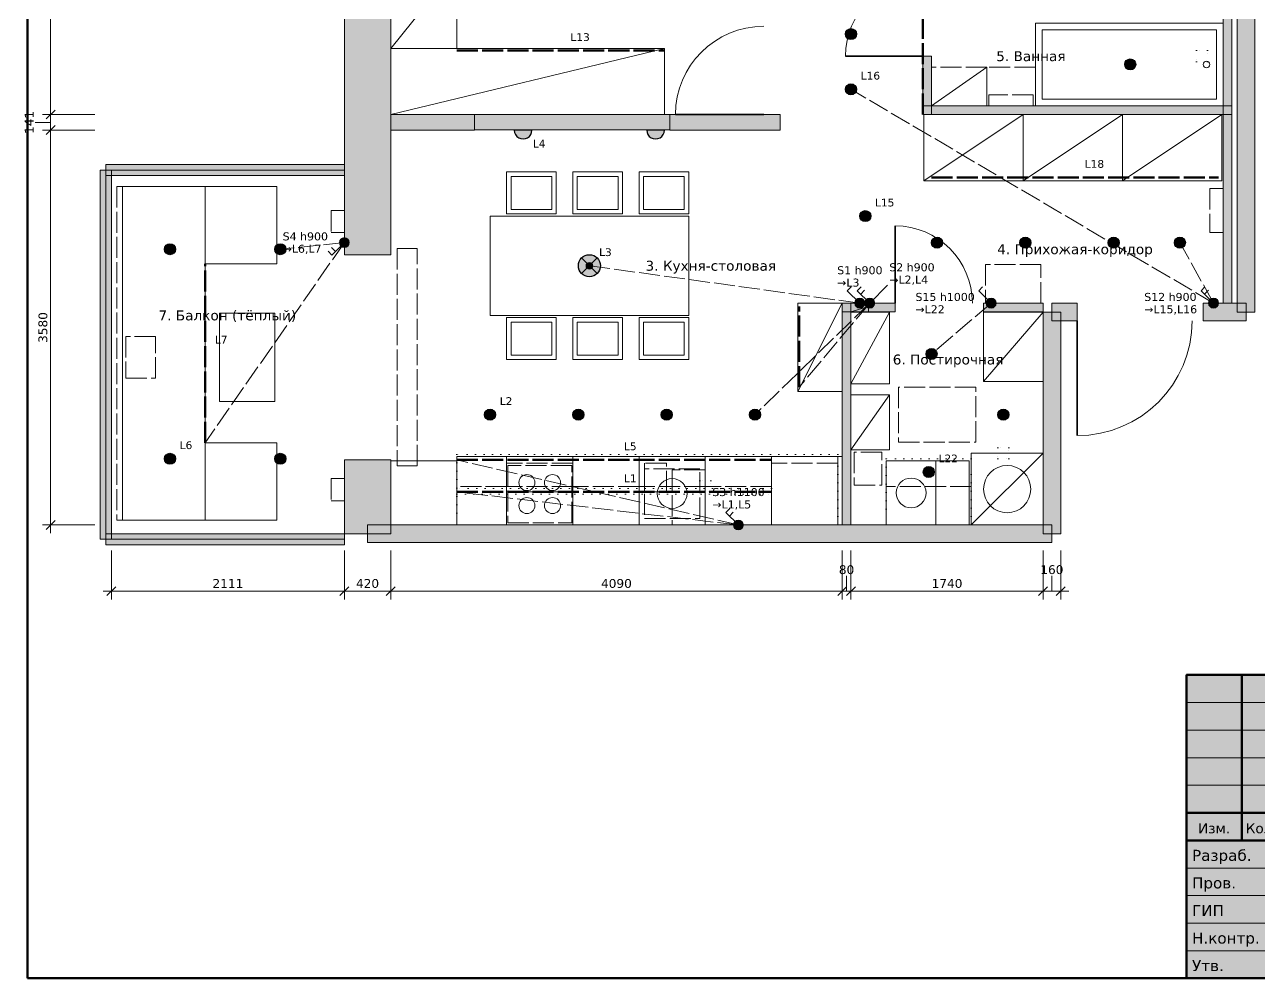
# Model space of a CAD drawing. Header units: millimetres. Extents: x 974 to 20750, y 51 to 14600.
# Drawn here: x 974 to 12159, y 250 to 8896 of the extents above; entities that cross this region are included whole.
import ezdxf
from ezdxf.enums import TextEntityAlignment as Align

# ---------------------------------------------------------------- set-up
doc = ezdxf.new("R2010")
doc.units = ezdxf.units.MM
doc.linetypes.add('DASHED', pattern=[1.524, 1.27, -0.254])
doc.linetypes.add('DOT', pattern=[0.508, 0, -0.508])
for name, color, linetype in [('AR-NEW', 5, 'CONTINUOUS'), ('AR-WALLS', 7, 'CONTINUOUS'), ('DIM', 7, 'CONTINUOUS'), ('EL-LIGHT', 30, 'CONTINUOUS'), ('FRAME', 7, 'CONTINUOUS'), ('FURN', 8, 'CONTINUOUS'), ('TEXT', 7, 'CONTINUOUS')]:
    doc.layers.add(name, color=color, linetype=linetype)
doc.styles.add('GOST', font='DejaVuSans.ttf')

msp = doc.modelspace()

# ---------------------------------------------------------------- hatches: boundary and pattern name
at = {"layer": 'AR-NEW', "true_color": 0xc4c4c4}
h = msp.add_hatch(color=7, dxfattribs=at)
h.dxf.hatch_style = 1
h.paths.add_polyline_path([(6820, 7941), (6820, 8081), (5050, 8081), (5050, 7941), (6820, 7941)])
h = msp.add_hatch(color=7, dxfattribs=at)
h.dxf.hatch_style = 1
h.paths.add_polyline_path([(10200, 6291), (10200, 6371), (9660, 6371), (9660, 6291), (10200, 6291)])
at = {"layer": 'AR-WALLS', "true_color": 0x9a9a9a}
h = msp.add_hatch(color=7, dxfattribs=at)
h.dxf.hatch_style = 1
h.paths.add_polyline_path([(12120, 6290), (12120, 13481), (11960, 13481), (11960, 6290), (12120, 6290)])
h = msp.add_hatch(color=7, dxfattribs=at)
h.dxf.hatch_style = 1
h.paths.add_polyline_path([(11911, 6371), (11911, 10330), (11831, 10330), (11831, 6371), (11911, 6371)])
h = msp.add_hatch(color=7, dxfattribs=at)
h.dxf.hatch_style = 1
h.paths.add_polyline_path([(3870, 10046), (4290, 10046), (4290, 6810), (3870, 6810), (3870, 10046)])
h = msp.add_hatch(color=7, dxfattribs=at)
h.dxf.hatch_style = 1
h.paths.add_polyline_path([(9110, 8081), (9110, 8610), (9190, 8610), (9190, 8081), (9110, 8081)])
h = msp.add_hatch(color=7, dxfattribs=at)
h.dxf.hatch_style = 1
h.paths.add_polyline_path([(4290, 7940), (4290, 8080), (5050, 8080), (5050, 7940), (4290, 7940)])
h = msp.add_hatch(color=7, dxfattribs=at)
h.dxf.hatch_style = 1
h.paths.add_polyline_path([(7820, 8080), (7820, 7940), (6820, 7940), (6820, 8080), (7820, 8080)])
h = msp.add_hatch(color=7, dxfattribs=at)
h.dxf.hatch_style = 1
h.paths.add_polyline_path([(11911, 8081), (11911, 8161), (9110, 8161), (9110, 8081), (11911, 8081)])
at = {"layer": 'AR-WALLS', "true_color": 0xffffff}
h = msp.add_hatch(color=7, dxfattribs=at)
h.dxf.hatch_style = 1
h.paths.add_polyline_path([(1709, 7528), (3870, 7528), (3870, 7628), (1709, 7628)])
h = msp.add_hatch(color=7, dxfattribs=at)
h.dxf.hatch_style = 1
h.paths.add_polyline_path([(1659, 4230), (1759, 4230), (1759, 7578), (1659, 7578)])
at = {"layer": 'AR-WALLS', "true_color": 0x9a9a9a}
h = msp.add_hatch(color=7, dxfattribs=at)
h.dxf.hatch_style = 1
h.paths.add_polyline_path([(8460, 4360), (8460, 6371), (8380, 6371), (8380, 4360), (8460, 4360)])
h = msp.add_hatch(color=7, dxfattribs=at)
h.dxf.hatch_style = 1
h.paths.add_polyline_path([(8380, 6371), (8860, 6371), (8860, 6291), (8380, 6291), (8380, 6371)])
h = msp.add_hatch(color=7, dxfattribs=at)
h.dxf.hatch_style = 1
h.paths.add_polyline_path([(10360, 4280), (10360, 6290), (10200, 6290), (10200, 4280), (10360, 4280)])
h = msp.add_hatch(color=7, dxfattribs=at)
h.dxf.hatch_style = 1
h.paths.add_polyline_path([(10280, 6210), (10280, 6370), (10510, 6370), (10510, 6210), (10280, 6210)])
h = msp.add_hatch(color=7, dxfattribs=at)
h.dxf.hatch_style = 1
h.paths.add_polyline_path([(12040, 6370), (12040, 6210), (11650, 6210), (11650, 6370), (12040, 6370)])
h = msp.add_hatch(color=7, dxfattribs=at)
h.dxf.hatch_style = 1
h.paths.add_polyline_path([(3870, 4280), (3870, 4950), (4290, 4950), (4290, 4280), (3870, 4280)])
at = {"layer": 'AR-WALLS', "true_color": 0xffffff}
h = msp.add_hatch(color=7, dxfattribs=at)
h.dxf.hatch_style = 1
h.paths.add_polyline_path([(1709, 4180), (3870, 4180), (3870, 4280), (1709, 4280)])
at = {"layer": 'AR-WALLS', "true_color": 0x9a9a9a}
h = msp.add_hatch(color=7, dxfattribs=at)
h.dxf.hatch_style = 1
h.paths.add_polyline_path([(10280, 4200), (10280, 4360), (4080, 4360), (4080, 4200), (10280, 4200)])
at = {"layer": 'EL-LIGHT', "true_color": 0xffffff}
h = msp.add_hatch(color=7, dxfattribs=at)
h.dxf.hatch_style = 1
edge = h.paths.add_edge_path()
edge.add_arc((8460, 8810), 50, 0, 360)
at = {"layer": 'EL-LIGHT', "true_color": 0x9a9a9a}
h = msp.add_hatch(color=7, dxfattribs=at)
h.dxf.hatch_style = 1
edge = h.paths.add_edge_path()
edge.add_arc((8460, 8810), 17.5, 0, 360)
at = {"layer": 'EL-LIGHT', "true_color": 0xffffff}
h = msp.add_hatch(color=7, dxfattribs=at)
h.dxf.hatch_style = 1
edge = h.paths.add_edge_path()
edge.add_arc((10990, 8535), 50, 0, 360)
at = {"layer": 'EL-LIGHT', "true_color": 0x9a9a9a}
h = msp.add_hatch(color=7, dxfattribs=at)
h.dxf.hatch_style = 1
edge = h.paths.add_edge_path()
edge.add_arc((10990, 8535), 17.5, 0, 360)
at = {"layer": 'EL-LIGHT', "true_color": 0xffffff}
h = msp.add_hatch(color=7, dxfattribs=at)
h.dxf.hatch_style = 1
edge = h.paths.add_edge_path()
edge.add_arc((8460, 8310), 50, 0, 360)
at = {"layer": 'EL-LIGHT', "true_color": 0x9a9a9a}
h = msp.add_hatch(color=7, dxfattribs=at)
h.dxf.hatch_style = 1
edge = h.paths.add_edge_path()
edge.add_arc((8460, 8310), 17.5, 0, 360)
h = msp.add_hatch(color=7, dxfattribs=at)
h.dxf.hatch_style = 1
h.paths.add_polyline_path([(5410, 7940), (5413, 7919), (5421, 7900), (5433, 7883), (5450, 7871), (5469, 7863), (5490, 7860), (5511, 7863), (5530, 7871), (5547, 7883), (5559, 7900), (5567, 7919), (5570, 7940)])
h = msp.add_hatch(color=7, dxfattribs=at)
h.dxf.hatch_style = 1
h.paths.add_polyline_path([(6610, 7940), (6613, 7919), (6621, 7900), (6633, 7883), (6650, 7871), (6669, 7863), (6690, 7860), (6711, 7863), (6730, 7871), (6747, 7883), (6759, 7900), (6767, 7919), (6770, 7940)])
at = {"layer": 'EL-LIGHT', "true_color": 0xffffff}
h = msp.add_hatch(color=7, dxfattribs=at)
h.dxf.hatch_style = 1
edge = h.paths.add_edge_path()
edge.add_arc((8590, 7160), 50, 0, 360)
at = {"layer": 'EL-LIGHT', "true_color": 0x9a9a9a}
h = msp.add_hatch(color=7, dxfattribs=at)
h.dxf.hatch_style = 1
edge = h.paths.add_edge_path()
edge.add_arc((8590, 7160), 17.5, 0, 360)
at = {"layer": 'EL-LIGHT', "true_color": 0xb8860b}
h = msp.add_hatch(color=7, dxfattribs=at)
h.dxf.hatch_style = 1
edge = h.paths.add_edge_path()
edge.add_arc((3870, 6920), 45, 0, 360)
at = {"layer": 'EL-LIGHT', "true_color": 0xffffff}
h = msp.add_hatch(color=7, dxfattribs=at)
h.dxf.hatch_style = 1
edge = h.paths.add_edge_path()
edge.add_arc((9240, 6920), 50, 0, 360)
at = {"layer": 'EL-LIGHT', "true_color": 0x9a9a9a}
h = msp.add_hatch(color=7, dxfattribs=at)
h.dxf.hatch_style = 1
edge = h.paths.add_edge_path()
edge.add_arc((9240, 6920), 17.5, 0, 360)
at = {"layer": 'EL-LIGHT', "true_color": 0xffffff}
h = msp.add_hatch(color=7, dxfattribs=at)
h.dxf.hatch_style = 1
edge = h.paths.add_edge_path()
edge.add_arc((10040, 6920), 50, 0, 360)
at = {"layer": 'EL-LIGHT', "true_color": 0x9a9a9a}
h = msp.add_hatch(color=7, dxfattribs=at)
h.dxf.hatch_style = 1
edge = h.paths.add_edge_path()
edge.add_arc((10040, 6920), 17.5, 0, 360)
at = {"layer": 'EL-LIGHT', "true_color": 0xffffff}
h = msp.add_hatch(color=7, dxfattribs=at)
h.dxf.hatch_style = 1
edge = h.paths.add_edge_path()
edge.add_arc((10840, 6920), 50, 0, 360)
at = {"layer": 'EL-LIGHT', "true_color": 0x9a9a9a}
h = msp.add_hatch(color=7, dxfattribs=at)
h.dxf.hatch_style = 1
edge = h.paths.add_edge_path()
edge.add_arc((10840, 6920), 17.5, 0, 360)
at = {"layer": 'EL-LIGHT', "true_color": 0xffffff}
h = msp.add_hatch(color=7, dxfattribs=at)
h.dxf.hatch_style = 1
edge = h.paths.add_edge_path()
edge.add_arc((11440, 6920), 50, 0, 360)
at = {"layer": 'EL-LIGHT', "true_color": 0x9a9a9a}
h = msp.add_hatch(color=7, dxfattribs=at)
h.dxf.hatch_style = 1
edge = h.paths.add_edge_path()
edge.add_arc((11440, 6920), 17.5, 0, 360)
at = {"layer": 'EL-LIGHT', "true_color": 0xffffff}
h = msp.add_hatch(color=7, dxfattribs=at)
h.dxf.hatch_style = 1
edge = h.paths.add_edge_path()
edge.add_arc((2290, 6860), 50, 0, 360)
at = {"layer": 'EL-LIGHT', "true_color": 0x9a9a9a}
h = msp.add_hatch(color=7, dxfattribs=at)
h.dxf.hatch_style = 1
edge = h.paths.add_edge_path()
edge.add_arc((2290, 6860), 17.5, 0, 360)
at = {"layer": 'EL-LIGHT', "true_color": 0xffffff}
h = msp.add_hatch(color=7, dxfattribs=at)
h.dxf.hatch_style = 1
edge = h.paths.add_edge_path()
edge.add_arc((3290, 6860), 50, 0, 360)
at = {"layer": 'EL-LIGHT', "true_color": 0x9a9a9a}
h = msp.add_hatch(color=7, dxfattribs=at)
h.dxf.hatch_style = 1
edge = h.paths.add_edge_path()
edge.add_arc((3290, 6860), 17.5, 0, 360)
at = {"layer": 'EL-LIGHT', "true_color": 0xffffff}
h = msp.add_hatch(color=7, dxfattribs=at)
h.dxf.hatch_style = 1
edge = h.paths.add_edge_path()
edge.add_arc((6090, 6710), 100, 0, 360)
at = {"layer": 'EL-LIGHT', "true_color": 0x9a9a9a}
h = msp.add_hatch(color=7, dxfattribs=at)
h.dxf.hatch_style = 1
edge = h.paths.add_edge_path()
edge.add_arc((6090, 6710), 30, 0, 360)
at = {"layer": 'EL-LIGHT', "true_color": 0xb8860b}
h = msp.add_hatch(color=7, dxfattribs=at)
h.dxf.hatch_style = 1
edge = h.paths.add_edge_path()
edge.add_arc((8540, 6371), 45, 0, 360)
h = msp.add_hatch(color=7, dxfattribs=at)
h.dxf.hatch_style = 1
edge = h.paths.add_edge_path()
edge.add_arc((8630, 6371), 45, 0, 360)
h = msp.add_hatch(color=7, dxfattribs=at)
h.dxf.hatch_style = 1
edge = h.paths.add_edge_path()
edge.add_arc((9730, 6371), 45, 0, 360)
h = msp.add_hatch(color=7, dxfattribs=at)
h.dxf.hatch_style = 1
edge = h.paths.add_edge_path()
edge.add_arc((11745, 6371), 45, 0, 360)
h = msp.add_hatch(color=7, dxfattribs=at)
h.dxf.hatch_style = 1
h.paths.add_polyline_path([(8460, 6291), (8620, 6291), (8620, 6341)])
at = {"layer": 'EL-LIGHT', "true_color": 0xffffff}
h = msp.add_hatch(color=7, dxfattribs=at)
h.dxf.hatch_style = 1
edge = h.paths.add_edge_path()
edge.add_arc((9190, 5910), 50, 0, 360)
at = {"layer": 'EL-LIGHT', "true_color": 0x9a9a9a}
h = msp.add_hatch(color=7, dxfattribs=at)
h.dxf.hatch_style = 1
edge = h.paths.add_edge_path()
edge.add_arc((9190, 5910), 17.5, 0, 360)
at = {"layer": 'EL-LIGHT', "true_color": 0xffffff}
h = msp.add_hatch(color=7, dxfattribs=at)
h.dxf.hatch_style = 1
edge = h.paths.add_edge_path()
edge.add_arc((5190, 5360), 50, 0, 360)
at = {"layer": 'EL-LIGHT', "true_color": 0x9a9a9a}
h = msp.add_hatch(color=7, dxfattribs=at)
h.dxf.hatch_style = 1
edge = h.paths.add_edge_path()
edge.add_arc((5190, 5360), 17.5, 0, 360)
at = {"layer": 'EL-LIGHT', "true_color": 0xffffff}
h = msp.add_hatch(color=7, dxfattribs=at)
h.dxf.hatch_style = 1
edge = h.paths.add_edge_path()
edge.add_arc((5990, 5360), 50, 0, 360)
at = {"layer": 'EL-LIGHT', "true_color": 0x9a9a9a}
h = msp.add_hatch(color=7, dxfattribs=at)
h.dxf.hatch_style = 1
edge = h.paths.add_edge_path()
edge.add_arc((5990, 5360), 17.5, 0, 360)
at = {"layer": 'EL-LIGHT', "true_color": 0xffffff}
h = msp.add_hatch(color=7, dxfattribs=at)
h.dxf.hatch_style = 1
edge = h.paths.add_edge_path()
edge.add_arc((6790, 5360), 50, 0, 360)
at = {"layer": 'EL-LIGHT', "true_color": 0x9a9a9a}
h = msp.add_hatch(color=7, dxfattribs=at)
h.dxf.hatch_style = 1
edge = h.paths.add_edge_path()
edge.add_arc((6790, 5360), 17.5, 0, 360)
at = {"layer": 'EL-LIGHT', "true_color": 0xffffff}
h = msp.add_hatch(color=7, dxfattribs=at)
h.dxf.hatch_style = 1
edge = h.paths.add_edge_path()
edge.add_arc((7590, 5360), 50, 0, 360)
at = {"layer": 'EL-LIGHT', "true_color": 0x9a9a9a}
h = msp.add_hatch(color=7, dxfattribs=at)
h.dxf.hatch_style = 1
edge = h.paths.add_edge_path()
edge.add_arc((7590, 5360), 17.5, 0, 360)
at = {"layer": 'EL-LIGHT', "true_color": 0xffffff}
h = msp.add_hatch(color=7, dxfattribs=at)
h.dxf.hatch_style = 1
edge = h.paths.add_edge_path()
edge.add_arc((9840, 5360), 50, 0, 360)
at = {"layer": 'EL-LIGHT', "true_color": 0x9a9a9a}
h = msp.add_hatch(color=7, dxfattribs=at)
h.dxf.hatch_style = 1
edge = h.paths.add_edge_path()
edge.add_arc((9840, 5360), 17.5, 0, 360)
at = {"layer": 'EL-LIGHT', "true_color": 0xffffff}
h = msp.add_hatch(color=7, dxfattribs=at)
h.dxf.hatch_style = 1
edge = h.paths.add_edge_path()
edge.add_arc((2290, 4960), 50, 0, 360)
at = {"layer": 'EL-LIGHT', "true_color": 0x9a9a9a}
h = msp.add_hatch(color=7, dxfattribs=at)
h.dxf.hatch_style = 1
edge = h.paths.add_edge_path()
edge.add_arc((2290, 4960), 17.5, 0, 360)
at = {"layer": 'EL-LIGHT', "true_color": 0xffffff}
h = msp.add_hatch(color=7, dxfattribs=at)
h.dxf.hatch_style = 1
edge = h.paths.add_edge_path()
edge.add_arc((3290, 4960), 50, 0, 360)
at = {"layer": 'EL-LIGHT', "true_color": 0x9a9a9a}
h = msp.add_hatch(color=7, dxfattribs=at)
h.dxf.hatch_style = 1
edge = h.paths.add_edge_path()
edge.add_arc((3290, 4960), 17.5, 0, 360)
at = {"layer": 'EL-LIGHT', "true_color": 0xffffff}
h = msp.add_hatch(color=7, dxfattribs=at)
h.dxf.hatch_style = 1
edge = h.paths.add_edge_path()
edge.add_arc((9165, 4840), 50, 0, 360)
at = {"layer": 'EL-LIGHT', "true_color": 0x9a9a9a}
h = msp.add_hatch(color=7, dxfattribs=at)
h.dxf.hatch_style = 1
edge = h.paths.add_edge_path()
edge.add_arc((9165, 4840), 17.5, 0, 360)
at = {"layer": 'EL-LIGHT', "true_color": 0xb8860b}
h = msp.add_hatch(color=7, dxfattribs=at)
h.dxf.hatch_style = 1
edge = h.paths.add_edge_path()
edge.add_arc((7440, 4360), 45, 0, 360)
at = {"layer": 'FRAME', "true_color": 0xffffff}
h = msp.add_hatch(color=7, dxfattribs=at)
h.dxf.hatch_style = 1
h.paths.add_polyline_path([(11500, 250), (20750, 250), (20750, 3000), (11500, 3000)])
at = {"layer": 'TEXT', "true_color": 0xb8860b}
h = msp.add_hatch(color=7, dxfattribs=at)
h.dxf.hatch_style = 1
edge = h.paths.add_edge_path()
edge.add_arc((8630, 6371), 12.5, 0, 360)

# ---------------------------------------------------------------- linework, layer by layer
at = {"layer": 'AR-NEW', "lineweight": 15, "true_color": 0x7f7f7f}
for points in [[(6820, 7941), (6820, 8081), (5050, 8081), (5050, 7941), (6820, 7941)], [(10200, 6291), (10200, 6371), (9660, 6371), (9660, 6291), (10200, 6291)]]:
    msp.add_lwpolyline(points, close=True, dxfattribs=at)
at = {"layer": 'AR-WALLS', "lineweight": 15, "true_color": 0x7f7f7f}
for points in [[(12120, 6290), (12120, 13481), (11960, 13481), (11960, 6290), (12120, 6290)], [(11911, 6371), (11911, 10330), (11831, 10330), (11831, 6371), (11911, 6371)], [(3870, 10046), (4290, 10046), (4290, 6810), (3870, 6810), (3870, 10046)], [(9110, 8081), (9110, 8610), (9190, 8610), (9190, 8081), (9110, 8081)], [(4290, 7940), (4290, 8080), (5050, 8080), (5050, 7940), (4290, 7940)], [(7820, 8080), (7820, 7940), (6820, 7940), (6820, 8080), (7820, 8080)], [(11911, 8081), (11911, 8161), (9110, 8161), (9110, 8081), (11911, 8081)], [(8460, 4360), (8460, 6371), (8380, 6371), (8380, 4360), (8460, 4360)], [(8380, 6371), (8860, 6371), (8860, 6291), (8380, 6291), (8380, 6371)], [(10360, 4280), (10360, 6290), (10200, 6290), (10200, 4280), (10360, 4280)], [(10280, 6210), (10280, 6370), (10510, 6370), (10510, 6210), (10280, 6210)], [(12040, 6370), (12040, 6210), (11650, 6210), (11650, 6370), (12040, 6370)], [(3870, 4280), (3870, 4950), (4290, 4950), (4290, 4280), (3870, 4280)], [(10280, 4200), (10280, 4360), (4080, 4360), (4080, 4200), (10280, 4200)]]:
    msp.add_lwpolyline(points, close=True, dxfattribs=at)
at = {"layer": 'AR-WALLS', "lineweight": 35, "true_color": 0x9a9a9a}
for points in [[(9110, 8610), (8410, 8610)], [(7670, 8081), (6870, 8081)], [(8860, 6371), (8860, 7071)], [(10510, 6210), (10510, 5170)]]:
    msp.add_lwpolyline(points, dxfattribs=at)
at = {"layer": 'AR-WALLS', "lineweight": 20, "true_color": 0x9a9a9a}
for points in [[(1709, 7528), (3870, 7528), (3870, 7628), (1709, 7628)], [(1659, 4230), (1759, 4230), (1759, 7578), (1659, 7578)], [(1709, 4180), (3870, 4180), (3870, 4280), (1709, 4280)]]:
    msp.add_lwpolyline(points, close=True, dxfattribs=at)
at = {"layer": 'AR-WALLS', "lineweight": 15, "true_color": 0x9a9a9a}
for points in [[(1709, 4230), (1709, 7578)], [(1709, 7578), (3870, 7578)], [(1709, 4230), (3870, 4230)]]:
    msp.add_lwpolyline(points, dxfattribs=at)
for centre, radius, start, end in [((9110, 8610), 700, 90, 180), ((7670, 8081), 800, 90, 180), ((8860, 6371), 700, 0, 90), ((10510, 6210), 1040, 270, 360)]:
    msp.add_arc(centre, radius, start, end, dxfattribs=at)
at = {"layer": 'DIM', "color": 7, "lineweight": 15}
for points in [[(1209, 4285), (1209, 13346)], [(1609, 8081), (1134, 8081)], [(1609, 7940), (1134, 7940)], [(1609, 4360), (1134, 4360)], [(1759, 4130), (1759, 3685)], [(3870, 4130), (3870, 3685)], [(4290, 4130), (4290, 3685)], [(8380, 4130), (8380, 3685)], [(8460, 4130), (8460, 3685)], [(10200, 4130), (10200, 3685)], [(10360, 4130), (10360, 3685)], [(1684, 3760), (10435, 3760)]]:
    msp.add_lwpolyline(points, dxfattribs=at)
at = {"layer": 'DIM', "color": 7, "lineweight": 35}
for points in [[(1169, 8041), (1249, 8121)], [(1169, 7900), (1249, 7980)], [(1169, 4320), (1249, 4400)], [(1719, 3720), (1799, 3800)], [(3830, 3720), (3910, 3800)], [(4250, 3720), (4330, 3800)], [(8340, 3720), (8420, 3800)], [(8420, 3720), (8500, 3800)], [(10160, 3720), (10240, 3800)], [(10320, 3720), (10400, 3800)]]:
    msp.add_lwpolyline(points, dxfattribs=at)
at = {"layer": 'DIM', "color": 7, "lineweight": 13}
for points in [[(1209, 8010), (1069, 8010)], [(8420, 3760), (8420, 3900)], [(10280, 3760), (10280, 3900)]]:
    msp.add_lwpolyline(points, dxfattribs=at)
at = {"layer": 'EL-LIGHT', "linetype": 'DASHED', "lineweight": 60, "ltscale": 150, "true_color": 0x9a9a9a}
for points in [[(9110, 8081), (9110, 10331)], [(4890, 8660), (6770, 8660)], [(9190, 7510), (11790, 7510)], [(2609, 5105), (2609, 6728)], [(7990, 5610), (7990, 6340)], [(4890, 4950), (7740, 4950)], [(4890, 4660), (7740, 4660)]]:
    msp.add_lwpolyline(points, dxfattribs=at)
at = {"layer": 'EL-LIGHT', "linetype": 'DASHED', "lineweight": 20, "ltscale": 150, "true_color": 0x3182bd}
msp.add_lwpolyline([(11745, 6371), (8460, 8310)], dxfattribs=at)
at = {"layer": 'EL-LIGHT', "lineweight": 30, "true_color": 0x9a9a9a}
for points in [[(5410, 7940), (5413, 7919), (5421, 7900), (5433, 7883), (5450, 7871), (5469, 7863), (5490, 7860), (5511, 7863), (5530, 7871), (5547, 7883), (5559, 7900), (5567, 7919), (5570, 7940)], [(6610, 7940), (6613, 7919), (6621, 7900), (6633, 7883), (6650, 7871), (6669, 7863), (6690, 7860), (6711, 7863), (6730, 7871), (6747, 7883), (6759, 7900), (6767, 7919), (6770, 7940)]]:
    msp.add_lwpolyline(points, close=True, dxfattribs=at)
at = {"layer": 'EL-LIGHT', "linetype": 'DASHED', "lineweight": 20, "ltscale": 150, "true_color": 0xe377c2}
msp.add_lwpolyline([(3870, 6920), (2609, 5105)], dxfattribs=at)
at = {"layer": 'EL-LIGHT', "linetype": 'DASHED', "lineweight": 20, "ltscale": 150, "true_color": 0x8c564b}
msp.add_lwpolyline([(3870, 6920), (3290, 6860)], dxfattribs=at)
at = {"layer": 'EL-LIGHT', "lineweight": 30, "true_color": 0xb8860b}
for points in [[(3757, 6807), (3722, 6842)], [(3789, 6839), (3753, 6874)], [(3870, 6920), (3757, 6807)], [(8427, 6484), (8462, 6519)], [(8517, 6484), (8552, 6519)], [(8549, 6452), (8584, 6488)], [(9617, 6484), (9652, 6519)], [(11632, 6484), (11667, 6519)], [(11664, 6452), (11699, 6488)], [(8540, 6371), (8427, 6484)], [(8630, 6371), (8517, 6484)], [(9730, 6371), (9617, 6484)], [(11745, 6371), (11632, 6484)], [(7327, 4473), (7362, 4508)], [(7359, 4441), (7394, 4477)], [(7440, 4360), (7327, 4473)]]:
    msp.add_lwpolyline(points, dxfattribs=at)
at = {"layer": 'EL-LIGHT', "linetype": 'DASHED', "lineweight": 20, "ltscale": 150, "true_color": 0x7b4173}
msp.add_lwpolyline([(11745, 6371), (11440, 6920)], dxfattribs=at)
at = {"layer": 'EL-LIGHT', "lineweight": 20, "true_color": 0x9a9a9a}
for points in [[(6019, 6639), (6161, 6781)], [(6019, 6781), (6161, 6639)]]:
    msp.add_lwpolyline(points, dxfattribs=at)
at = {"layer": 'EL-LIGHT', "linetype": 'DASHED', "lineweight": 20, "ltscale": 150, "true_color": 0x2ca02c}
msp.add_lwpolyline([(8540, 6371), (6090, 6710)], dxfattribs=at)
at = {"layer": 'EL-LIGHT', "linetype": 'DASHED', "lineweight": 20, "ltscale": 150, "true_color": 0x1f77b4}
msp.add_lwpolyline([(8630, 6371), (7590, 5360)], dxfattribs=at)
at = {"layer": 'EL-LIGHT', "linetype": 'DASHED', "lineweight": 20, "ltscale": 150, "true_color": 0x9467bd}
msp.add_lwpolyline([(8630, 6371), (7990, 5610)], dxfattribs=at)
at = {"layer": 'EL-LIGHT', "lineweight": 13, "true_color": 0xb8860b}
msp.add_lwpolyline([(8460, 6291), (8620, 6291), (8620, 6341)], close=True, dxfattribs=at)
at = {"layer": 'EL-LIGHT', "linetype": 'DASHED', "lineweight": 20, "ltscale": 150, "true_color": 0xfd8d3c}
msp.add_lwpolyline([(9730, 6371), (9190, 5910)], dxfattribs=at)
at = {"layer": 'EL-LIGHT', "linetype": 'DASHED', "lineweight": 20, "ltscale": 150, "true_color": 0xff7f0e}
msp.add_lwpolyline([(7440, 4360), (4890, 4950)], dxfattribs=at)
at = {"layer": 'EL-LIGHT', "linetype": 'DASHED', "lineweight": 20, "ltscale": 150, "true_color": 0xd62728}
msp.add_lwpolyline([(7440, 4360), (4890, 4660)], dxfattribs=at)
at = {"layer": 'EL-LIGHT', "lineweight": 25, "true_color": 0x9a9a9a}
for centre in [(8460, 8810), (10990, 8535), (8460, 8310), (8590, 7160), (9240, 6920), (10040, 6920), (10840, 6920), (11440, 6920), (2290, 6860), (3290, 6860), (9190, 5910), (5190, 5360), (5990, 5360), (6790, 5360), (7590, 5360), (9840, 5360), (2290, 4960), (3290, 4960), (9165, 4840)]:
    msp.add_circle(centre, 50, dxfattribs=at)
at = {"layer": 'EL-LIGHT', "lineweight": 13, "true_color": 0x9a9a9a}
for centre, radius in [((8460, 8810), 17.5), ((10990, 8535), 17.5), ((8460, 8310), 17.5), ((8590, 7160), 17.5), ((9240, 6920), 17.5), ((10040, 6920), 17.5), ((10840, 6920), 17.5), ((11440, 6920), 17.5), ((2290, 6860), 17.5), ((3290, 6860), 17.5), ((6090, 6710), 30), ((9190, 5910), 17.5), ((5190, 5360), 17.5), ((5990, 5360), 17.5), ((6790, 5360), 17.5), ((7590, 5360), 17.5), ((9840, 5360), 17.5), ((2290, 4960), 17.5), ((3290, 4960), 17.5), ((9165, 4840), 17.5)]:
    msp.add_circle(centre, radius, dxfattribs=at)
at = {"layer": 'EL-LIGHT', "lineweight": 20, "true_color": 0xb8860b}
for centre in [(3870, 6920), (8540, 6371), (8630, 6371), (9730, 6371), (11745, 6371), (7440, 4360)]:
    msp.add_circle(centre, 45, dxfattribs=at)
at = {"layer": 'EL-LIGHT', "lineweight": 30, "true_color": 0x9a9a9a}
msp.add_circle((6090, 6710), 100, dxfattribs=at)
at = {"layer": 'FRAME', "color": 7, "lineweight": 50}
for points in [[(1000, 250), (20750, 250), (20750, 14600), (1000, 14600)], [(11500, 250), (20750, 250), (20750, 3000), (11500, 3000)]]:
    msp.add_lwpolyline(points, close=True, dxfattribs=at)
for points in [[(12000, 1500), (12000, 3000)], [(11500, 1750), (14750, 1750)], [(11500, 1500), (14750, 1500)]]:
    msp.add_lwpolyline(points, dxfattribs=at)
at = {"layer": 'FRAME', "color": 7, "lineweight": 20}
for points in [[(11500, 2750), (14750, 2750)], [(11500, 2500), (14750, 2500)], [(11500, 2250), (14750, 2250)], [(11500, 2000), (14750, 2000)], [(11500, 1250), (14750, 1250)], [(11500, 1000), (14750, 1000)], [(11500, 750), (14750, 750)], [(11500, 500), (14750, 500)]]:
    msp.add_lwpolyline(points, dxfattribs=at)
at = {"layer": 'FURN', "lineweight": 15, "true_color": 0xb8b8b8}
for points in [[(4290, 8681), (4890, 8681), (4890, 9426), (4290, 9426)], [(10131, 8160), (11831, 8160), (11831, 8910), (10131, 8910)], [(4290, 8081), (6770, 8081), (6770, 8681), (4290, 8681)], [(9120, 7481), (10020, 7481), (10020, 8081), (9120, 8081)], [(10020, 7481), (10920, 7481), (10920, 8081), (10020, 8081)], [(10920, 7481), (11820, 7481), (11820, 8081), (10920, 8081)], [(5340, 7180), (5790, 7180), (5790, 7560), (5340, 7560)], [(5940, 7180), (6390, 7180), (6390, 7560), (5940, 7560)], [(6540, 7180), (6990, 7180), (6990, 7560), (6540, 7560)], [(1859, 4405), (2609, 4405), (2609, 7428), (1859, 7428)], [(2609, 6728), (3259, 6728), (3259, 7428), (2609, 7428)], [(5190, 6260), (6990, 6260), (6990, 7160), (5190, 7160)], [(2740, 5480), (3240, 5480), (3240, 6280), (2740, 6280)], [(7980, 5571), (8380, 5571), (8380, 6371), (7980, 6371)], [(8460, 5640), (8810, 5640), (8810, 6290), (8460, 6290)], [(9660, 5660), (10200, 5660), (10200, 6290), (9660, 6290)], [(5340, 5860), (5790, 5860), (5790, 6240), (5340, 6240)], [(5940, 5860), (6390, 5860), (6390, 6240), (5940, 6240)], [(6540, 5860), (6990, 5860), (6990, 6240), (6540, 6240)], [(8460, 5041), (8810, 5041), (8810, 5541), (8460, 5541)], [(2609, 4405), (3259, 4405), (3259, 5105), (2609, 5105)], [(4290, 4360), (4890, 4360), (4890, 4940), (4290, 4940)], [(4890, 4360), (5340, 4360), (5340, 4980), (4890, 4980)], [(5340, 4360), (5940, 4360), (5940, 4980), (5340, 4980)], [(5940, 4360), (6540, 4360), (6540, 4980), (5940, 4980)], [(6540, 4360), (7140, 4360), (7140, 4980), (6540, 4980)], [(7140, 4360), (7740, 4360), (7740, 4980), (7140, 4980)], [(7740, 4360), (8340, 4360), (8340, 4980), (7740, 4980)], [(8340, 4360), (8380, 4360), (8380, 4980), (8340, 4980)], [(8780, 4360), (9230, 4360), (9230, 4940), (8780, 4940)], [(9230, 4360), (9530, 4360), (9530, 4940), (9230, 4940)], [(9550, 4360), (10200, 4360), (10200, 5010), (9550, 5010)]]:
    msp.add_lwpolyline(points, close=True, dxfattribs=at)
at = {"layer": 'FURN', "lineweight": 13, "true_color": 0xb8b8b8}
for points in [[(4290, 8681), (4890, 9426)], [(4290, 8081), (6770, 8681)], [(9190, 8160), (9690, 8510)], [(9120, 7481), (10020, 8081)], [(10020, 7481), (10920, 8081)], [(10920, 7481), (11820, 8081)], [(7980, 5571), (8380, 6371)], [(8460, 5640), (8810, 6290)], [(9660, 5660), (10200, 6290)], [(8460, 5041), (8810, 5541)], [(9550, 4360), (10200, 5010)]]:
    msp.add_lwpolyline(points, dxfattribs=at)
for points in [[(10191, 8220), (11771, 8220), (11771, 8850), (10191, 8850)], [(5380, 7220), (5750, 7220), (5750, 7520), (5380, 7520)], [(5980, 7220), (6350, 7220), (6350, 7520), (5980, 7520)], [(6580, 7220), (6950, 7220), (6950, 7520), (6580, 7520)], [(5380, 5900), (5750, 5900), (5750, 6200), (5380, 6200)], [(5980, 5900), (6350, 5900), (6350, 6200), (5980, 6200)], [(6580, 5900), (6950, 5900), (6950, 6200), (6580, 6200)]]:
    msp.add_lwpolyline(points, close=True, dxfattribs=at)
at = {"layer": 'FURN', "linetype": 'DOT', "lineweight": 15, "ltscale": 150, "true_color": 0xb8b8b8}
for points in [[(11590, 8560), (11690, 8560), (11690, 8660), (11590, 8660)], [(9790, 4960), (9890, 4960), (9890, 5060), (9790, 5060)], [(4890, 4360), (8340, 4360), (8340, 5000), (4890, 5000)], [(8780, 4360), (9550, 4360), (9550, 4960), (8780, 4960)], [(7090, 4660), (7190, 4660), (7190, 4760), (7090, 4760)], [(4890, 4640), (7740, 4640), (7740, 4690), (4890, 4690)]]:
    msp.add_lwpolyline(points, close=True, dxfattribs=at)
at = {"layer": 'FURN', "linetype": 'DASHED', "lineweight": 15, "ltscale": 150, "true_color": 0xb8b8b8}
for points in [[(9190, 8160), (9690, 8160), (9690, 8510), (9190, 8510)], [(9690, 8160), (10131, 8160), (10131, 8510), (9690, 8510)], [(9710, 8160), (10110, 8160), (10110, 8260), (9710, 8260)], [(1809, 4405), (1859, 4405), (1859, 7428), (1809, 7428)], [(11711, 7010), (11831, 7010), (11831, 7410), (11711, 7410)], [(3750, 7010), (3870, 7010), (3870, 7210), (3750, 7210)], [(4350, 4895), (4530, 4895), (4530, 6866), (4350, 6866)], [(9680, 6371), (10180, 6371), (10180, 6721), (9680, 6721)], [(1890, 5690), (2160, 5690), (2160, 6070), (1890, 6070)], [(8890, 5110), (9590, 5110), (9590, 5610), (8890, 5610)], [(8490, 4720), (8740, 4720), (8740, 5020), (8490, 5020)], [(9550, 4360), (10200, 4360), (10200, 5010), (9550, 5010)], [(5340, 4360), (5940, 4360), (5940, 4920), (5340, 4920)], [(5350, 4380), (5930, 4380), (5930, 4900), (5350, 4900)], [(6590, 4660), (6790, 4660), (6790, 4920), (6590, 4920)], [(6590, 4420), (7090, 4420), (7090, 4870), (6590, 4870)], [(6840, 4360), (7140, 4360), (7140, 4860), (6840, 4860)], [(7740, 4360), (8340, 4360), (8340, 4920), (7740, 4920)], [(3750, 4580), (3870, 4580), (3870, 4780), (3750, 4780)], [(4890, 4360), (5340, 4360), (5340, 4710), (4890, 4710)], [(5340, 4360), (5940, 4360), (5940, 4710), (5340, 4710)], [(5940, 4360), (6540, 4360), (6540, 4710), (5940, 4710)], [(6540, 4360), (7140, 4360), (7140, 4710), (6540, 4710)], [(7140, 4360), (7740, 4360), (7740, 4710), (7140, 4710)], [(8780, 4360), (9550, 4360), (9550, 4710), (8780, 4710)], [(5340, 4360), (5940, 4360), (5940, 4660), (5340, 4660)]]:
    msp.add_lwpolyline(points, close=True, dxfattribs=at)
at = {"layer": 'FURN', "lineweight": 13, "true_color": 0xb8b8b8}
for centre, radius in [((11681, 8535), 30), ((5524, 4744), 72.8), ((5756, 4744), 72.8), ((9875, 4685), 214), ((6840, 4645), 135), ((9005, 4650), 135), ((5524, 4536), 72.8), ((5756, 4536), 72.8)]:
    msp.add_circle(centre, radius, dxfattribs=at)
at = {"layer": 'TEXT', "lineweight": 15, "true_color": 0xb8860b}
msp.add_lwpolyline([(8630, 6371), (8792, 6533)], dxfattribs=at)
at = {"layer": 'TEXT', "lineweight": 13, "true_color": 0xb8860b}
msp.add_circle((8630, 6371), 12.5, dxfattribs=at)

# ---------------------------------------------------------------- texts
at = {"layer": 'DIM', "color": 7, "style": 'GOST'}
for s, p in [('141', (1054, 8010)), ('3580', (1179, 6150))]:
    msp.add_text(s, height=80, rotation=90, dxfattribs=at).set_placement(p, align=Align.CENTER)
for s, p in [('80', (8420, 3915)), ('160', (10280, 3915)), ('2111', (2815, 3790)), ('420', (4080, 3790)), ('4090', (6335, 3790)), ('1740', (9330, 3790))]:
    msp.add_text(s, height=80, dxfattribs=at).set_placement(p, align=Align.CENTER)
at = {"layer": 'FRAME', "color": 7, "style": 'GOST'}
for s, p in [('Изм.', (11750, 1565)), ('Кол.уч', (12250, 1565))]:
    msp.add_text(s, height=90, dxfattribs=at).set_placement(p, align=Align.CENTER)
for s, p in [('Разраб.', (11550, 1315)), ('Пров.', (11550, 1065)), ('ГИП', (11550, 815)), ('Н.контр.', (11550, 565)), ('Утв.', (11550, 315))]:
    msp.add_text(s, height=100, dxfattribs=at).set_placement(p)
at = {"layer": 'TEXT', "true_color": 0x8c6d31, "style": 'GOST'}
msp.add_text('L13', height=70, dxfattribs=at).set_placement((5918, 8748))
at = {"layer": 'TEXT', "true_color": 0x555555, "style": 'GOST'}
for s, p in [('5. Ванная', (10090, 8565)), ('4. Прихожая-коридор', (10490, 6815)), ('3. Кухня-столовая', (7190, 6665)), ('7. Балкон (тёплый)', (2810, 6215)), ('6. Постирочная', (9340, 5815))]:
    msp.add_text(s, height=90, dxfattribs=at).set_placement(p, align=Align.CENTER)
at = {"layer": 'TEXT', "true_color": 0x3182bd, "style": 'GOST'}
msp.add_text('L16', height=70, dxfattribs=at).set_placement((8548, 8398))
at = {"layer": 'TEXT', "true_color": 0x9467bd, "style": 'GOST'}
msp.add_text('L4', height=70, dxfattribs=at).set_placement((5578, 7782))
at = {"layer": 'TEXT', "true_color": 0x31a354, "style": 'GOST'}
msp.add_text('L18', height=70, dxfattribs=at).set_placement((10578, 7598))
at = {"layer": 'TEXT', "true_color": 0x7b4173, "style": 'GOST'}
msp.add_text('L15', height=70, dxfattribs=at).set_placement((8678, 7248))
at = {"layer": 'TEXT', "true_color": 0xb8860b, "style": 'GOST'}
for s, p in [('S4 h900', (3311, 6940)), ('→L6,L7', (3311, 6828)), ('S2 h900', (8807, 6660)), ('S1 h900', (8335, 6633)), ('→L2,L4', (8807, 6548)), ('→L3', (8335, 6521)), ('S15 h1000', (9044, 6391)), ('S12 h900', (11117, 6391)), ('→L22', (9044, 6279)), ('→L15,L16', (11117, 6279)), ('S3 h1100', (7204, 4622)), ('→L1,L5', (7204, 4510))]:
    msp.add_text(s, height=72.5, dxfattribs=at).set_placement(p)
at = {"layer": 'TEXT', "true_color": 0x2ca02c, "style": 'GOST'}
msp.add_text('L3', height=70, dxfattribs=at).set_placement((6178, 6798))
at = {"layer": 'TEXT', "true_color": 0xe377c2, "style": 'GOST'}
msp.add_text('L7', height=70, dxfattribs=at).set_placement((2697, 6005))
at = {"layer": 'TEXT', "true_color": 0x1f77b4, "style": 'GOST'}
msp.add_text('L2', height=70, dxfattribs=at).set_placement((5278, 5448))
at = {"layer": 'TEXT', "true_color": 0x8c564b, "style": 'GOST'}
msp.add_text('L6', height=70, dxfattribs=at).set_placement((2378, 5048))
at = {"layer": 'TEXT', "true_color": 0xff7f0e, "style": 'GOST'}
msp.add_text('L5', height=70, dxfattribs=at).set_placement((6403, 5038))
at = {"layer": 'TEXT', "true_color": 0xfd8d3c, "style": 'GOST'}
msp.add_text('L22', height=70, dxfattribs=at).set_placement((9253, 4928))
at = {"layer": 'TEXT', "true_color": 0xd62728, "style": 'GOST'}
msp.add_text('L1', height=70, dxfattribs=at).set_placement((6403, 4748))

doc.saveas('drawing.dxf')
